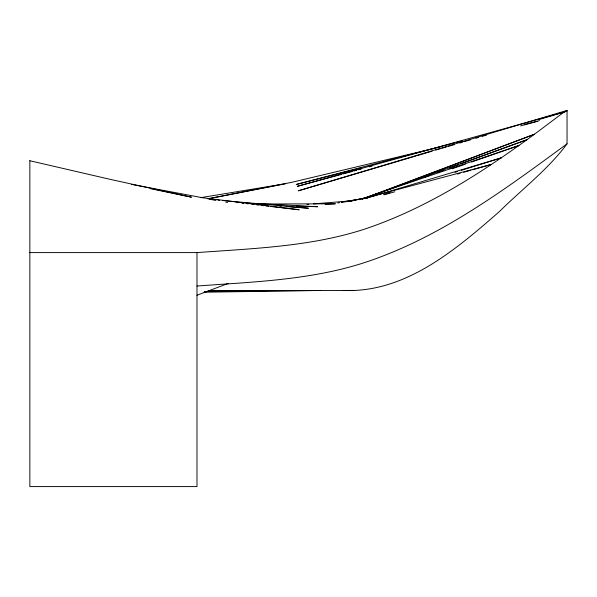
<?xml version="1.0" encoding="UTF-8"?>
<svg xmlns="http://www.w3.org/2000/svg" width="597" height="597" viewBox="0 0 597 597"><rect width="100%" height="100%" fill="white"/><g stroke="black" fill="none" stroke-linecap="round" stroke-linejoin="round"><path stroke-width="0.9" d="M566.799 111.303L567.038 110.408L298.328 190.816L416.064 155.951M365.692 198.032L534.479 134.221L562.27 113.385L567.038 110.408L567.038 143.84C548.531 169.011 521.86 189.361 499.577 211.405C455.921 249.568 405.147 293.231 343.245 290.448M196.898 295.261L228.226 283.426M362.051 199.174L534.479 134.221C481.988 172.734 426.258 208.562 364.125 229.293C310.239 246.733 253.001 248.479 196.988 252.598L29.85 252.598M365.983 198.629L367.73 197.988M424.631 177.167L429.004 175.563M437.758 172.361L443.884 170.115M449.138 168.197L458.765 164.668M460.518 164.026L527.047 139.676L362.14 199.122M372.073 196.697L373.834 196.085M452.13 168.794L465.324 164.19M471.488 162.048L518.994 145.481L359.245 199.689M567.038 143.84C503.853 190.182 439.534 238.069 364.125 262.725C310.239 280.165 253.001 281.903 196.988 286.03M383.878 194.473L390.095 192.532M454.981 172.309L457.645 171.473M461.205 170.369L501.196 157.899L365.506 198.488M417.848 155.421L432.116 151.19M435.683 150.138L440.146 148.817M441.929 148.287L446.392 146.966M448.175 146.437L454.414 144.586M459.772 143.004L462.444 142.213M464.227 141.683L470.473 139.832M475.824 138.25L478.503 137.459M482.07 136.4L486.525 135.079M539.151 119.49L563.232 112.363M383.916 194.861L394.677 191.816M457.459 174.04L460.153 173.272M463.735 172.257L470.914 170.227M472.705 169.72L491.54 164.384L368.536 197.264L346.715 201.555M565.008 111.803L297.269 186.339L341.387 174.406M343.185 173.914L352.193 171.481M353.991 170.996L356.693 170.264M358.491 169.772L361.192 169.048M369.297 166.854L371.998 166.123M520.562 125.922L537.673 121.295M454.78 142.847L296.224 184.488L361.036 167.914M456.578 142.377L461.981 140.952M524.144 124.631L539.457 120.609M440.108 146.981L291.933 182.286L207.92 198.756M208.099 198.861L285.791 183.697L200.48 197.697M347.879 201.54L360.633 199.062L345.021 201.51M341.35 202.092L343.185 201.801M337.753 202.987L339.589 202.704M341.432 202.42L352.461 200.726L313.44 203.905M306.933 204.435L308.791 204.286M325.201 204.458L335.38 203.801L261.732 204.01M204.234 291.724L207.025 291.627M204.167 292.209L321.082 290.448M208.241 290.896L293.045 290.44M208.256 290.94L353.775 290.426M296.134 206.144L317.544 206.726L252.65 203.39M246.158 203.062L250.792 203.293M225.778 202.226L227.636 202.361M279.635 206.137L281.493 206.271M286.135 206.607L308.418 208.219L222.36 200.517M215.89 199.935L209.413 199.353L215.89 200.107M217.741 200.099L219.584 200.264M236.248 202.473L238.099 202.689M241.807 203.114L243.658 203.331M246.434 203.652L248.285 203.868M251.986 204.293L253.837 204.51M256.613 204.831L258.464 205.047M261.24 205.368L264.016 205.696M265.866 205.905L268.643 206.234M270.493 206.443L299.187 209.778L203.211 197.853L131.743 184.451M150.638 188.727L191.488 197.189L110.669 179.466L29.85 160.75M196.988 252.598L196.988 486.592L29.85 486.592L29.85 160.6"/></g></svg>
